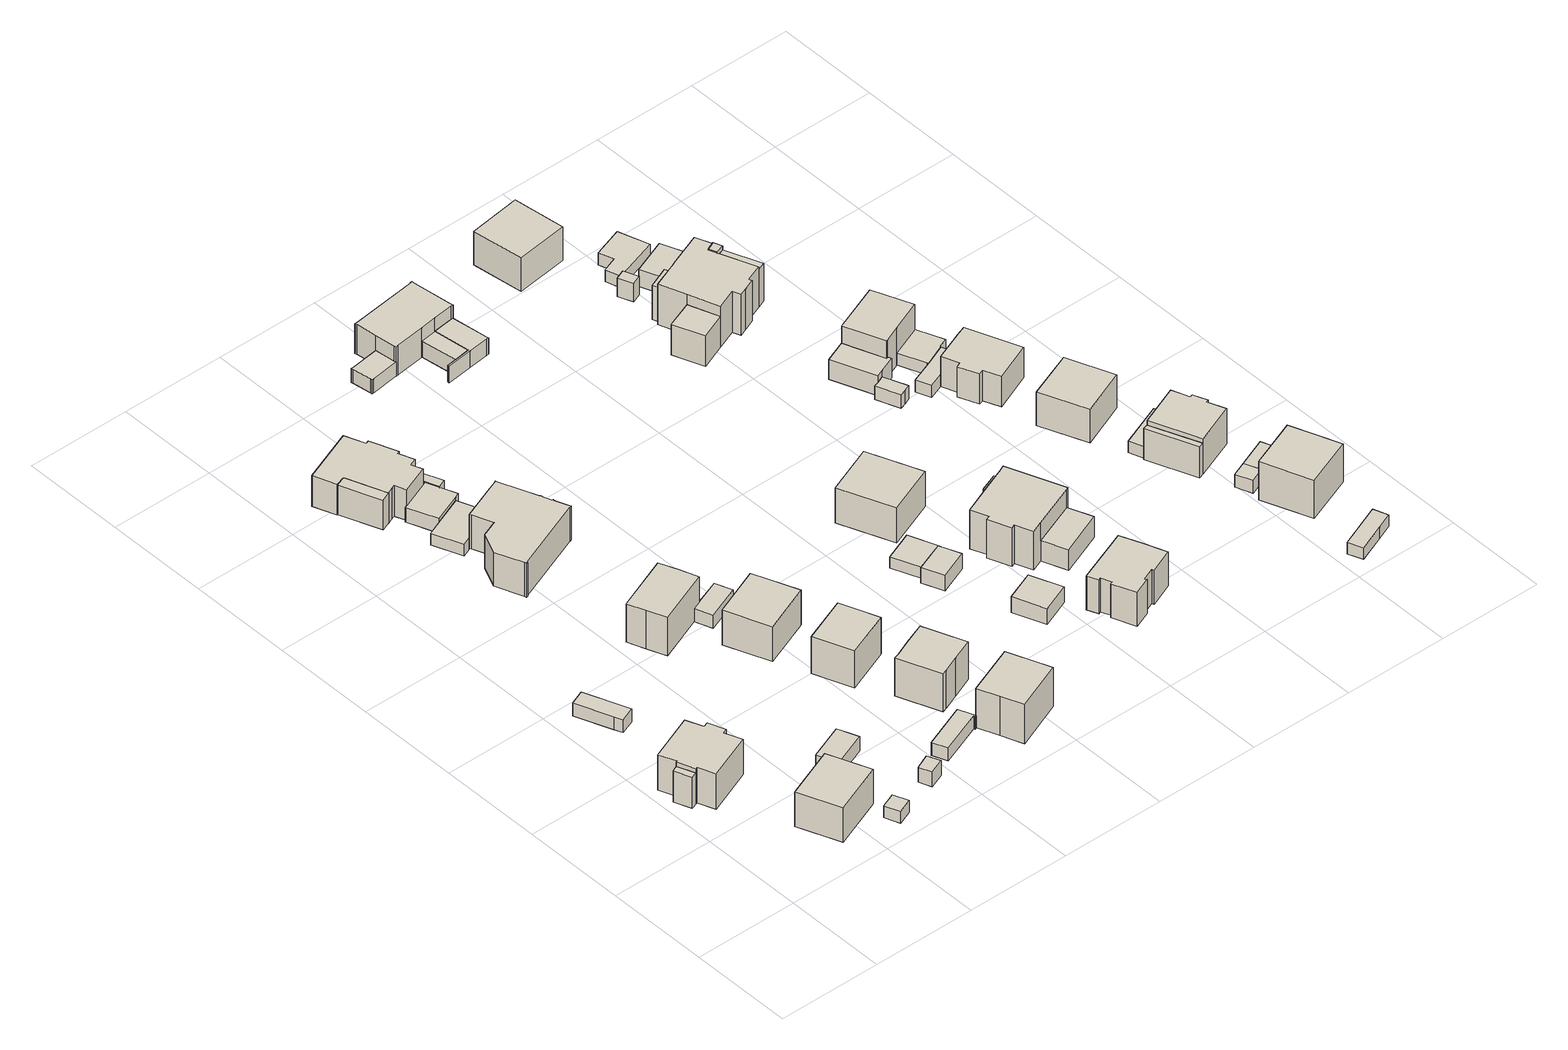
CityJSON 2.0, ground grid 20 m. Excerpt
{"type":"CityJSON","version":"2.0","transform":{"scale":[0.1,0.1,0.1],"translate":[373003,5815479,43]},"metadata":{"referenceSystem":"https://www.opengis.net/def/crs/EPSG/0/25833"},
"CityObjects":{
"building1":{"type":"Building","attributes":{"Gemeindeschluessel":"11000005","BezugspunktDach":"2200","function":"51009_1610","measuredHeight":6.49,"storeysAboveGround":0},"address":[{"country":"Germany","locality":"Berlin"}],"geometry":[{"type":"Solid","lod":"1","boundaries":[[[[0,1,2,3]],[[4,5,6,7]],[[4,7,3,2]],[[5,4,2,1]],[[6,5,1,0]],[[7,6,0,3]]]]}]},
"building2":{"type":"Building","attributes":{"Gemeindeschluessel":"11000005","BezugspunktDach":"2200","function":"31001_1010","measuredHeight":8.47,"storeysAboveGround":2},"address":[{"country":"Germany","locality":"Berlin","thoroughfareNumber":"20","thoroughfareName":"Richard-Byrd-Straße"}],"geometry":[{"type":"Solid","lod":"1","boundaries":[[[[8,9,10,11,12,13,14,15,16,17,18,19]],[[20,21,22,23,24,25,26,27,5,4,28,29]],[[20,29,19,18]],[[21,20,18,17]],[[22,21,17,16]],[[23,22,16,15]],[[24,23,15,14]],[[25,24,14,13]],[[26,25,13,12]],[[27,26,12,11]],[[5,27,11,10]],[[4,5,10,9]],[[28,4,9,8]],[[29,28,8,19]]]]}]},
"building3":{"type":"Building","attributes":{"Gemeindeschluessel":"11000005","BezugspunktDach":"2200","function":"31001_1010","measuredHeight":9.15,"storeysAboveGround":1},"address":[{"country":"Germany","locality":"Berlin","thoroughfareNumber":"18","thoroughfareName":"Richard-Byrd-Straße"}],"geometry":[{"type":"Solid","lod":"1","boundaries":[[[[30,31,32,33]],[[34,35,36,37]],[[34,37,33,32]],[[35,34,32,31]],[[36,35,31,30]],[[37,36,30,33]]]]}]},
"building4":{"type":"Building","attributes":{"Gemeindeschluessel":"11000005","BezugspunktDach":"2200","function":"31001_2463","measuredHeight":3.31,"storeysAboveGround":1},"address":[{"country":"Germany","locality":"Berlin","thoroughfareNumber":"100 (1)","thoroughfareName":"Rex-Waite-Straße"}],"geometry":[{"type":"Solid","lod":"1","boundaries":[[[[38,39,40,41,42]],[[43,44,45,46,47]],[[43,47,42,41]],[[44,43,41,40]],[[45,44,40,39]],[[46,45,39,38]],[[47,46,38,42]]]]}]},
"building5":{"type":"Building","attributes":{"Gemeindeschluessel":"11000005","BezugspunktDach":"2200","function":"31001_2143","measuredHeight":2.5,"storeysAboveGround":1},"address":[{"country":"Germany","locality":"Berlin","thoroughfareNumber":"16 (2)","thoroughfareName":"Richard-Byrd-Straße"}],"geometry":[{"type":"Solid","lod":"1","boundaries":[[[[48,49,50,51]],[[52,53,54,55]],[[52,55,51,50]],[[53,52,50,49]],[[54,53,49,48]],[[55,54,48,51]]]]}]},
"building6":{"type":"Building","attributes":{"Gemeindeschluessel":"11000005","BezugspunktDach":"2200","function":"31001_2463","measuredHeight":3.22,"storeysAboveGround":1},"address":[{"country":"Germany","locality":"Berlin","thoroughfareNumber":"18 (1)","thoroughfareName":"Richard-Byrd-Straße"}],"geometry":[{"type":"Solid","lod":"1","boundaries":[[[[56,57,58,59,60]],[[61,62,63,64,65]],[[61,65,60,59]],[[62,61,59,58]],[[63,62,58,57]],[[64,63,57,56]],[[65,64,56,60]]]]}]},
"building7":{"type":"Building","attributes":{"Gemeindeschluessel":"11000005","BezugspunktDach":"2200","function":"31001_1313","measuredHeight":3.14,"storeysAboveGround":1},"address":[{"country":"Germany","locality":"Berlin","thoroughfareNumber":"17 (2)","thoroughfareName":"Albrecht-Berblinger-Straße"}],"geometry":[{"type":"Solid","lod":"1","boundaries":[[[[66,67,68,69]],[[70,71,72,73]],[[70,73,69,68]],[[71,70,68,67]],[[72,71,67,66]],[[73,72,66,69]]]]}]},
"building8":{"type":"Building","attributes":{"Gemeindeschluessel":"11000005","BezugspunktDach":"2200","function":"51009_1610","measuredHeight":6.24,"storeysAboveGround":0},"address":[{"country":"Germany","locality":"Berlin"}],"geometry":[{"type":"Solid","lod":"1","boundaries":[[[[74,75,76,77]],[[78,79,80,81]],[[78,81,77,76]],[[79,78,76,75]],[[80,79,75,74]],[[81,80,74,77]]]]}]},
"building9":{"type":"Building","attributes":{"Gemeindeschluessel":"11000005","BezugspunktDach":"2200","function":"31001_1010","measuredHeight":8.84,"storeysAboveGround":2},"address":[{"country":"Germany","locality":"Berlin","thoroughfareNumber":"25","thoroughfareName":"Albrecht-Berblinger-Straße"}],"geometry":[{"type":"Solid","lod":"1","boundaries":[[[[82,83,84,85,86,87]],[[88,89,90,91,92,93]],[[88,93,87,86]],[[89,88,86,85]],[[90,89,85,84]],[[91,90,84,83]],[[92,91,83,82]],[[93,92,82,87]]]]}]},
"building10":{"type":"Building","attributes":{"Gemeindeschluessel":"11000005","BezugspunktDach":"2200","function":"31001_2463","measuredHeight":2.72,"storeysAboveGround":1},"address":[{"country":"Germany","locality":"Berlin","thoroughfareNumber":"17 (1)","thoroughfareName":"Albrecht-Berblinger-Straße"}],"geometry":[{"type":"Solid","lod":"1","boundaries":[[[[94,95,96,97,98,99,100]],[[101,102,103,104,105,106,107]],[[101,107,100,99]],[[102,101,99,98]],[[103,102,98,97]],[[104,103,97,96]],[[105,104,96,95]],[[106,105,95,94]],[[107,106,94,100]]]]}]},
"building11":{"type":"Building","attributes":{"Gemeindeschluessel":"11000005","BezugspunktDach":"2200","function":"31001_1010","measuredHeight":6.39,"storeysAboveGround":2},"address":[{"country":"Germany","locality":"Berlin","thoroughfareNumber":"29","thoroughfareName":"Albrecht-Berblinger-Straße"}],"geometry":[{"type":"Solid","lod":"1","boundaries":[[[[108,109,110,111,112,113,114,115,116,117,118,119,120,121,122]],[[123,124,125,126,127,128,129,130,131,132,133,134,135,136,137]],[[123,137,122,121]],[[124,123,121,120]],[[125,124,120,119]],[[126,125,119,118]],[[127,126,118,117]],[[128,127,117,116]],[[129,128,116,115]],[[130,129,115,114]],[[131,130,114,113]],[[132,131,113,112]],[[133,132,112,111]],[[134,133,111,110]],[[135,134,110,109]],[[136,135,109,108]],[[137,136,108,122]]]]}]},
"building12":{"type":"Building","attributes":{"Gemeindeschluessel":"11000005","BezugspunktDach":"2200","function":"31001_2463","measuredHeight":2.42,"storeysAboveGround":1},"address":[{"country":"Germany","locality":"Berlin","thoroughfareNumber":"27 (1)","thoroughfareName":"Albrecht-Berblinger-Straße"}],"geometry":[{"type":"Solid","lod":"1","boundaries":[[[[138,139,140,141,142]],[[143,144,145,146,147]],[[143,147,142,141]],[[144,143,141,140]],[[145,144,140,139]],[[146,145,139,138]],[[147,146,138,142]]]]}]},
"building13":{"type":"Building","attributes":{"Gemeindeschluessel":"11000005","BezugspunktDach":"2200","function":"31001_1010","measuredHeight":7.07,"storeysAboveGround":1},"address":[{"country":"Germany","locality":"Berlin","thoroughfareNumber":"27","thoroughfareName":"Albrecht-Berblinger-Straße"}],"geometry":[{"type":"Solid","lod":"1","boundaries":[[[[148,149,150,151,152,153,154,155,156,157,158,159,160,161,162,163,164,165,166,167,168,169,170,171,172]],[[173,174,175,176,177,178,179,180,181,182,183,184,185,186,187,188,189,190,191,192,193,194,195,196,197]],[[173,197,172,171]],[[174,173,171,170]],[[175,174,170,169]],[[176,175,169,168]],[[177,176,168,167]],[[178,177,167,166]],[[179,178,166,165]],[[180,179,165,164]],[[181,180,164,163]],[[182,181,163,162]],[[183,182,162,161]],[[184,183,161,160]],[[185,184,160,159]],[[186,185,159,158]],[[187,186,158,157]],[[188,187,157,156]],[[189,188,156,155]],[[190,189,155,154]],[[191,190,154,153]],[[192,191,153,152]],[[193,192,152,151]],[[194,193,151,150]],[[195,194,150,149]],[[196,195,149,148]],[[197,196,148,172]]]]}]},
"building14":{"type":"Building","attributes":{"Gemeindeschluessel":"11000005","BezugspunktDach":"2200","function":"31001_2463","measuredHeight":3.13,"storeysAboveGround":1},"address":[{"country":"Germany","locality":"Berlin","thoroughfareNumber":"29 (1)","thoroughfareName":"Albrecht-Berblinger-Straße"}],"geometry":[{"type":"Solid","lod":"1","boundaries":[[[[198,199,200,201,202,203,204,205]],[[206,207,208,209,210,143,211,212]],[[206,212,205,204]],[[207,206,204,203]],[[208,207,203,202]],[[209,208,202,201]],[[210,209,201,200]],[[143,210,200,199]],[[211,143,199,198]],[[212,211,198,205]]]]}]},
"building15":{"type":"Building","attributes":{"Gemeindeschluessel":"11000005","BezugspunktDach":"2200","function":"31001_1010","measuredHeight":8.08,"storeysAboveGround":2},"address":[{"country":"Germany","locality":"Berlin","thoroughfareNumber":"23","thoroughfareName":"Albrecht-Berblinger-Straße"}],"geometry":[{"type":"Solid","lod":"1","boundaries":[[[[213,214,215,216]],[[217,218,219,220]],[[217,220,216,215]],[[218,217,215,214]],[[219,218,214,213]],[[220,219,213,216]]]]}]},
"building16":{"type":"Building","attributes":{"Gemeindeschluessel":"11000005","BezugspunktDach":"2200","function":"31001_2463","measuredHeight":2.7,"storeysAboveGround":1},"address":[{"country":"Germany","locality":"Berlin","thoroughfareNumber":"25 (1)","thoroughfareName":"Albrecht-Berblinger-Straße"}],"geometry":[{"type":"Solid","lod":"1","boundaries":[[[[221,222,223,224,225]],[[226,227,228,229,230]],[[226,230,225,224]],[[227,226,224,223]],[[228,227,223,222]],[[229,228,222,221]],[[230,229,221,225]]]]}]},
"building17":{"type":"Building","attributes":{"Gemeindeschluessel":"11000005","BezugspunktDach":"2200","function":"51009_1610","measuredHeight":3.25,"storeysAboveGround":0},"address":[{"country":"Germany","locality":"Berlin"}],"geometry":[{"type":"Solid","lod":"1","boundaries":[[[[231,232,233,234,235,236,237]],[[238,239,240,241,242,243,244]],[[238,244,237,236]],[[239,238,236,235]],[[240,239,235,234]],[[241,240,234,233]],[[242,241,233,232]],[[243,242,232,231]],[[244,243,231,237]]]]}]},
"building18":{"type":"Building","attributes":{"Gemeindeschluessel":"11000005","BezugspunktDach":"2200","function":"31001_1010","measuredHeight":8.23,"storeysAboveGround":2},"address":[{"country":"Germany","locality":"Berlin","thoroughfareNumber":"21","thoroughfareName":"Albrecht-Berblinger-Straße"}],"geometry":[{"type":"Solid","lod":"1","boundaries":[[[[245,246,247,248]],[[249,250,251,252]],[[249,252,248,247]],[[250,249,247,246]],[[251,250,246,245]],[[252,251,245,248]]]]}]},
"building19":{"type":"Building","attributes":{"Gemeindeschluessel":"11000005","BezugspunktDach":"2200","function":"31001_1010","measuredHeight":8.57,"storeysAboveGround":1},"address":[{"country":"Germany","locality":"Berlin","thoroughfareNumber":"19","thoroughfareName":"Albrecht-Berblinger-Straße"}],"geometry":[{"type":"Solid","lod":"1","boundaries":[[[[253,254,255,256,257,258,259,260]],[[261,262,263,264,265,266,267,268]],[[261,268,260,259]],[[262,261,259,258]],[[263,262,258,257]],[[264,263,257,256]],[[265,264,256,255]],[[266,265,255,254]],[[267,266,254,253]],[[268,267,253,260]]]]}]},
"building20":{"type":"Building","attributes":{"Gemeindeschluessel":"11000005","BezugspunktDach":"2200","function":"31001_1010","measuredHeight":9.94,"storeysAboveGround":2},"address":[{"country":"Germany","locality":"Berlin","thoroughfareNumber":"17","thoroughfareName":"Albrecht-Berblinger-Straße"}],"geometry":[{"type":"Solid","lod":"1","boundaries":[[[[269,270,271,272,273,274]],[[275,276,277,278,279,280]],[[275,280,274,273]],[[276,275,273,272]],[[277,276,272,271]],[[278,277,271,270]],[[279,278,270,269]],[[280,279,269,274]]]]}]},
"building21":{"type":"Building","attributes":{"Gemeindeschluessel":"11000005","BezugspunktDach":"2200","function":"31001_2463","measuredHeight":2.94,"storeysAboveGround":1},"address":[{"country":"Germany","locality":"Berlin","thoroughfareNumber":"30 (1)","thoroughfareName":"Albrecht-Berblinger-Straße"}],"geometry":[{"type":"Solid","lod":"1","boundaries":[[[[281,282,283,284,285,286,287,288,289]],[[290,291,292,293,294,295,296,297,298]],[[290,298,289,288]],[[291,290,288,287]],[[292,291,287,286]],[[293,292,286,285]],[[294,293,285,284]],[[295,294,284,283]],[[296,295,283,282]],[[297,296,282,281]],[[298,297,281,289]]]]}]},
"building22":{"type":"Building","attributes":{"Gemeindeschluessel":"11000005","BezugspunktDach":"2200","function":"31001_2463","measuredHeight":3.78,"storeysAboveGround":1},"address":[{"country":"Germany","locality":"Berlin","thoroughfareNumber":"18 (1)","thoroughfareName":"Albrecht-Berblinger-Straße"}],"geometry":[{"type":"Solid","lod":"1","boundaries":[[[[299,300,301,302,303,304]],[[305,306,307,308,309,310]],[[305,310,304,303]],[[306,305,303,302]],[[307,306,302,301]],[[308,307,301,300]],[[309,308,300,299]],[[310,309,299,304]]]]}]},
"building23":{"type":"Building","attributes":{"Gemeindeschluessel":"11000005","BezugspunktDach":"2200","function":"31001_2463","measuredHeight":2.35,"storeysAboveGround":1},"address":[{"country":"Germany","locality":"Berlin","thoroughfareNumber":"20 (1)","thoroughfareName":"Albrecht-Berblinger-Straße"}],"geometry":[{"type":"Solid","lod":"1","boundaries":[[[[311,312,313,314]],[[315,316,305,317]],[[315,317,314,313]],[[316,315,313,312]],[[305,316,312,311]],[[317,305,311,314]]]]}]},
"building24":{"type":"Building","attributes":{"Gemeindeschluessel":"11000005","BezugspunktDach":"2200","function":"31001_2463","measuredHeight":3.92,"storeysAboveGround":1},"address":[{"country":"Germany","locality":"Berlin","thoroughfareNumber":"18 (2)","thoroughfareName":"Albrecht-Berblinger-Straße"}],"geometry":[{"type":"Solid","lod":"1","boundaries":[[[[318,319,320,321]],[[322,323,324,325]],[[322,325,321,320]],[[323,322,320,319]],[[324,323,319,318]],[[325,324,318,321]]]]}]},
"building25":{"type":"Building","attributes":{"Gemeindeschluessel":"11000005","function":"31001_1010"},"address":[{"country":"Germany","locality":"Berlin","thoroughfareNumber":"30","thoroughfareName":"Albrecht-Berblinger-Straße"}],"children":["building25-1","building25-2"]},
"building25-1":{"type":"BuildingPart","attributes":{"BezugspunktDach":"2200","measuredHeight":6.18,"storeysAboveGround":2},"parents":["building25"],"geometry":[{"type":"MultiSurface","lod":"1","boundaries":[[[326,327,328,329,330,331,332,333,334,335,336,337,338,339,340,341,342,343,344]],[[345,346,347,348,349,350,351,352,353,354,355,356,357,358,359,360,361,362,363]],[[345,363,344,343]],[[346,345,343,342]],[[347,346,342,341]],[[348,347,341,340]],[[349,348,340,339]],[[350,349,339,338]],[[351,350,338,337]],[[352,351,337,336]],[[353,352,336,335]],[[364,365,335,334]],[[354,353,366,367]],[[368,369,364,367,370,355,354,334,333]],[[356,355,333,332]],[[357,356,332,331]],[[358,357,331,330]],[[359,358,330,329]],[[360,359,329,328]],[[361,360,328,327]],[[362,361,327,326]],[[363,362,326,344]],[[367,366,365,364]],[[370,367,364,369,368]]]}]},
"building25-2":{"type":"BuildingPart","attributes":{"BezugspunktDach":"2200","measuredHeight":3.38,"storeysAboveGround":2},"parents":["building25"],"geometry":[{"type":"MultiSurface","lod":"1","boundaries":[[[371,372,373,374,375,376,365,364,369,377,378,379]],[[380,381,370,367,366,382,383,384,385,386,387,388]],[[380,388,379,378]],[[381,380,378,377]],[[370,381,377,369]],[[382,366,365,376]],[[383,382,376,375]],[[384,383,375,374]],[[385,384,374,373]],[[386,385,373,372]],[[387,386,372,371]],[[388,387,371,379]],[[367,370,369,364]],[[366,367,389,364,365]]]}]},
"building26":{"type":"Building","attributes":{"Gemeindeschluessel":"11000005","BezugspunktDach":"2200","function":"51009_1610","measuredHeight":3.38,"storeysAboveGround":0},"address":[{"country":"Germany","locality":"Berlin"}],"geometry":[{"type":"Solid","lod":"1","boundaries":[[[[378,377,369,390]],[[370,381,380,391]],[[370,391,390,369]],[[381,370,369,377]],[[380,381,377,378]],[[391,380,378,390]]]]}]},
"building27":{"type":"Building","attributes":{"Gemeindeschluessel":"11000005","BezugspunktDach":"2200","function":"31001_1010","measuredHeight":8.38,"storeysAboveGround":2},"address":[{"country":"Germany","locality":"Berlin","thoroughfareNumber":"20","thoroughfareName":"Albrecht-Berblinger-Straße"}],"geometry":[{"type":"Solid","lod":"1","boundaries":[[[[392,393,394,395]],[[396,397,398,399]],[[396,399,395,394]],[[397,396,394,393]],[[398,397,393,392]],[[399,398,392,395]]]]}]},
"building28":{"type":"Building","attributes":{"Gemeindeschluessel":"11000005","BezugspunktDach":"2200","function":"31001_1010","measuredHeight":8.66,"storeysAboveGround":2},"address":[{"country":"Germany","locality":"Berlin","thoroughfareNumber":"16","thoroughfareName":"Albrecht-Berblinger-Straße"}],"geometry":[{"type":"Solid","lod":"1","boundaries":[[[[400,401,402,403,404,405,406,407,408,409,410,411,412]],[[413,414,415,416,417,418,419,420,421,422,423,424,425]],[[413,425,412,411]],[[414,413,411,410]],[[415,414,410,409]],[[416,415,409,408]],[[417,416,408,407]],[[418,417,407,406]],[[419,418,406,405]],[[420,419,405,404]],[[421,420,404,403]],[[422,421,403,402]],[[423,422,402,401]],[[424,423,401,400]],[[425,424,400,412]]]]}]},
"building29":{"type":"Building","attributes":{"Gemeindeschluessel":"11000005","function":"31001_1010"},"address":[{"country":"Germany","locality":"Berlin","thoroughfareNumber":"18","thoroughfareName":"Albrecht-Berblinger-Straße"}],"children":["building29-1","building29-2"]},
"building29-1":{"type":"BuildingPart","attributes":{"BezugspunktDach":"2200","measuredHeight":9.75,"storeysAboveGround":2},"parents":["building29"],"geometry":[{"type":"MultiSurface","lod":"1","boundaries":[[[426,427,428,429,430,431,432,433,434,435,436,437]],[[438,439,440,441,442,443,444,445,446,447,448,449]],[[438,449,437,436]],[[439,438,436,435]],[[440,439,435,434]],[[441,440,434,433]],[[442,441,433,432]],[[450,451,432,431]],[[444,443,431,430]],[[445,444,430,429]],[[446,445,429,428]],[[447,446,428,427]],[[448,447,427,426]],[[449,448,426,437]],[[443,442,451,450]]]}]},
"building29-2":{"type":"BuildingPart","attributes":{"BezugspunktDach":"2200","measuredHeight":4.35,"storeysAboveGround":2},"parents":["building29"],"geometry":[{"type":"MultiSurface","lod":"1","boundaries":[[[452,453,451,450]],[[442,454,455,443]],[[443,456,443,442]],[[454,442,451,453]],[[455,454,453,452]],[[443,455,452,450]],[[442,443,456,450,451]]]}]},
"building30":{"type":"Building","attributes":{"Gemeindeschluessel":"11000005","BezugspunktDach":"2200","function":"51009_1610","measuredHeight":6.33,"storeysAboveGround":0},"address":[{"country":"Germany","locality":"Berlin"}],"geometry":[{"type":"Solid","lod":"1","boundaries":[[[[457,458,459,460]],[[461,462,463,464]],[[461,464,460,459]],[[462,461,459,458]],[[463,462,458,457]],[[464,463,457,460]]]]}]},
"building31":{"type":"Building","attributes":{"Gemeindeschluessel":"11000005","BezugspunktDach":"2200","function":"31001_1010","measuredHeight":7.92,"storeysAboveGround":2},"address":[{"country":"Germany","locality":"Berlin","thoroughfareNumber":"100","thoroughfareName":"An der Gatower Heide"}],"geometry":[{"type":"Solid","lod":"1","boundaries":[[[[465,466,467,468]],[[469,470,471,472]],[[469,472,468,467]],[[470,469,467,466]],[[471,470,466,465]],[[472,471,465,468]]]]}]},
"building32":{"type":"Building","attributes":{"Gemeindeschluessel":"11000005","BezugspunktDach":"2200","function":"31001_1000","measuredHeight":3,"storeysAboveGround":1},"address":[{"country":"Germany","locality":"Berlin","thoroughfareNumber":"121 (2)","thoroughfareName":"Johann-Landefeldt-Straße"}],"geometry":[{"type":"Solid","lod":"1","boundaries":[[[[473,474,475,476,477,478,479]],[[480,481,482,483,484,485,486]],[[480,486,479,478]],[[481,480,478,477]],[[482,481,477,476]],[[483,482,476,475]],[[484,483,475,474]],[[485,484,474,473]],[[486,485,473,479]]]]}]},
"building33":{"type":"Building","attributes":{"Gemeindeschluessel":"11000005","BezugspunktDach":"2200","function":"51009_1610","measuredHeight":7.24,"storeysAboveGround":0},"address":[{"country":"Germany","locality":"Berlin"}],"geometry":[{"type":"Solid","lod":"1","boundaries":[[[[487,488,489,490]],[[491,492,493,494]],[[491,494,490,489]],[[492,491,489,488]],[[493,492,488,487]],[[494,493,487,490]]]]}]},
"building34":{"type":"Building","attributes":{"Gemeindeschluessel":"11000005","BezugspunktDach":"2200","function":"31001_1000","measuredHeight":3.91,"storeysAboveGround":1},"address":[{"country":"Germany","locality":"Berlin","thoroughfareNumber":"125 (2)","thoroughfareName":"Johann-Landefeldt-Straße"}],"geometry":[{"type":"Solid","lod":"1","boundaries":[[[[495,496,497,498]],[[499,500,501,502]],[[499,502,498,497]],[[500,499,497,496]],[[501,500,496,495]],[[502,501,495,498]]]]}]},
"building35":{"type":"Building","attributes":{"Gemeindeschluessel":"11000005","function":"31001_1010"},"address":[{"country":"Germany","locality":"Berlin","thoroughfareNumber":"125","thoroughfareName":"Johann-Landefeldt-Straße"}],"children":["building35-1","building35-2","building35-3","building35-4"]},
"building35-1":{"type":"BuildingPart","attributes":{"BezugspunktDach":"2200","measuredHeight":9.54,"storeysAboveGround":2},"parents":["building35"],"geometry":[{"type":"MultiSurface","lod":"1","boundaries":[[[503,504,505,506,507,508,509,510,511,512,513,514,515,516,517,518]],[[519,520,521,522,523,524,525,526,527,528,529,530,531,532,533,534]],[[519,534,518,517]],[[520,519,517,516]],[[521,520,516,515]],[[522,521,515,514]],[[523,522,514,513]],[[524,523,535,536,512]],[[525,524,536,537,511]],[[538,539,540,511,510]],[[527,526,510,509]],[[528,527,509,508]],[[529,528,508,507]],[[530,529,507,506]],[[531,530,506,505]],[[532,531,505,504]],[[541,542,532,504,503]],[[534,533,503,518]],[[512,536,535,513]],[[512,511,537,536]],[[526,525,540,539,538]],[[533,532,542,541]]]}]},
"building35-2":{"type":"BuildingPart","attributes":{"BezugspunktDach":"2200","measuredHeight":6.58,"storeysAboveGround":2},"parents":["building35"],"geometry":[{"type":"MultiSurface","lod":"1","boundaries":[[[543,544,545,546]],[[535,547,537,536]],[[535,513,512,546,545]],[[547,535,545,544]],[[537,540,548,544,543]],[[512,511,543,546]],[[536,512,513,535]],[[547,548,540,537]],[[536,537,549,511,512]]]}]},
"building35-3":{"type":"BuildingPart","attributes":{"BezugspunktDach":"2200","measuredHeight":7.29,"storeysAboveGround":2},"parents":["building35"],"geometry":[{"type":"Solid","lod":"1","boundaries":[[[[550,542,541,551]],[[533,532,552,553]],[[533,553,551,541]],[[552,532,542,550]],[[553,552,550,551]],[[542,532,533,541]]]]}]},
"building35-4":{"type":"BuildingPart","attributes":{"BezugspunktDach":"2200","measuredHeight":7.95,"storeysAboveGround":2},"parents":["building35"],"geometry":[{"type":"MultiSurface","lod":"1","boundaries":[[[539,554,548,540]],[[555,556,526,525]],[[555,525,537,547]],[[556,555,548,554]],[[526,556,554,539]],[[547,537,540,548]],[[525,526,539,540]]]}]},
"building36":{"type":"Building","attributes":{"Gemeindeschluessel":"11000005","BezugspunktDach":"2200","function":"31001_2463","measuredHeight":2.51,"storeysAboveGround":1},"address":[{"country":"Germany","locality":"Berlin","thoroughfareNumber":"100 (1)","thoroughfareName":"An der Gatower Heide"}],"geometry":[{"type":"Solid","lod":"1","boundaries":[[[[557,558,559,560,561,562,563]],[[564,565,566,567,568,569,570]],[[564,570,563,562]],[[565,564,562,561]],[[566,565,561,560]],[[567,566,560,559]],[[568,567,559,558]],[[569,568,558,557]],[[570,569,557,563]]]]}]},
"building37":{"type":"Building","attributes":{"Gemeindeschluessel":"11000005","function":"31001_1010"},"address":[{"country":"Germany","locality":"Berlin","thoroughfareNumber":"121","thoroughfareName":"Johann-Landefeldt-Straße"}],"children":["building37-1","building37-2"]},
"building37-1":{"type":"BuildingPart","attributes":{"BezugspunktDach":"2200","measuredHeight":8.7,"storeysAboveGround":2},"parents":["building37"],"geometry":[{"type":"MultiSurface","lod":"1","boundaries":[[[571,572,573,574,575,576]],[[577,578,579,580,581,582]],[[577,582,576,575]],[[578,577,575,574]],[[579,578,574,573]],[[580,579,573,572]],[[583,584,572,571]],[[581,580,585,586]],[[587,583,571,576]],[[582,581,586,588]],[[586,585,584,583]],[[588,586,583,587]]]}]},
"building37-2":{"type":"BuildingPart","attributes":{"BezugspunktDach":"2200","measuredHeight":4.12,"storeysAboveGround":2},"parents":["building37"],"geometry":[{"type":"Solid","lod":"1","boundaries":[[[[589,590,591,584,583,587,592]],[[588,586,585,593,482,480,594]],[[588,594,592,587]],[[593,585,584,591]],[[482,593,591,590]],[[480,482,590,589]],[[594,480,589,592]],[[588,587,583,586]],[[586,583,584,585]]]]}]},
"building38":{"type":"Building","attributes":{"Gemeindeschluessel":"11000005","BezugspunktDach":"2200","function":"31001_2463","measuredHeight":3.5,"storeysAboveGround":1},"address":[{"country":"Germany","locality":"Berlin","thoroughfareNumber":"125 (1)","thoroughfareName":"Johann-Landefeldt-Straße"}],"geometry":[{"type":"Solid","lod":"1","boundaries":[[[[595,596,597,598]],[[599,600,601,602]],[[599,602,598,597]],[[600,599,597,596]],[[601,600,596,595]],[[602,601,595,598]]]]}]},
"building39":{"type":"Building","attributes":{"Gemeindeschluessel":"11000005","BezugspunktDach":"2200","function":"31001_2463","measuredHeight":2.49,"storeysAboveGround":1},"address":[{"country":"Germany","locality":"Berlin","thoroughfareNumber":"119 (1)","thoroughfareName":"Johann-Landefeldt-Straße"}],"geometry":[{"type":"Solid","lod":"1","boundaries":[[[[603,604,605,606,607,608]],[[609,610,611,612,613,614]],[[609,614,608,607]],[[610,609,607,606]],[[611,610,606,605]],[[612,611,605,604]],[[613,612,604,603]],[[614,613,603,608]]]]}]},
"building40":{"type":"Building","attributes":{"Gemeindeschluessel":"11000005","BezugspunktDach":"2200","function":"31001_2463","measuredHeight":2.43,"storeysAboveGround":1},"address":[{"country":"Germany","locality":"Berlin","thoroughfareNumber":"111 (1)","thoroughfareName":"Johann-Landefeldt-Straße"}],"geometry":[{"type":"Solid","lod":"1","boundaries":[[[[615,616,617,618,619]],[[620,621,622,623,624]],[[620,624,619,618]],[[621,620,618,617]],[[622,621,617,616]],[[623,622,616,615]],[[624,623,615,619]]]]}]},
"building41":{"type":"Building","attributes":{"Gemeindeschluessel":"11000005","BezugspunktDach":"2200","function":"31001_2463","measuredHeight":2.46,"storeysAboveGround":1},"address":[{"country":"Germany","locality":"Berlin","thoroughfareNumber":"121 (1)","thoroughfareName":"Johann-Landefeldt-Straße"}],"geometry":[{"type":"Solid","lod":"1","boundaries":[[[[625,607,606,626,627,628,629]],[[630,631,632,610,609,633,634]],[[630,634,629,628]],[[631,630,628,627]],[[632,631,627,626]],[[610,632,626,606]],[[609,610,606,607]],[[633,609,607,625]],[[634,633,625,629]]]]}]},
"building42":{"type":"Building","attributes":{"Gemeindeschluessel":"11000005","BezugspunktDach":"2200","function":"31001_1010","measuredHeight":6.99,"storeysAboveGround":1},"address":[{"country":"Germany","locality":"Berlin","thoroughfareNumber":"119","thoroughfareName":"Johann-Landefeldt-Straße"}],"geometry":[{"type":"Solid","lod":"1","boundaries":[[[[635,636,637,638,639,640,641,642,643]],[[611,644,645,646,647,648,649,650,612]],[[611,612,643,642]],[[644,611,642,641]],[[645,644,641,640]],[[646,645,640,639]],[[647,646,639,638]],[[648,647,638,637]],[[649,648,637,636]],[[650,649,636,635]],[[612,650,635,643]]]]}]},
"building43":{"type":"Building","attributes":{"Gemeindeschluessel":"11000005","BezugspunktDach":"2200","function":"31001_1010","measuredHeight":7.98,"storeysAboveGround":1},"address":[{"country":"Germany","locality":"Berlin","thoroughfareNumber":"117","thoroughfareName":"Johann-Landefeldt-Straße"}],"geometry":[{"type":"Solid","lod":"1","boundaries":[[[[651,652,653,654]],[[655,656,657,658]],[[655,658,654,653]],[[656,655,653,652]],[[657,656,652,651]],[[658,657,651,654]]]]}]},
"building44":{"type":"Building","attributes":{"Gemeindeschluessel":"11000005","BezugspunktDach":"2200","function":"31001_1000","measuredHeight":2.7,"storeysAboveGround":1},"address":[{"country":"Germany","locality":"Berlin","thoroughfareNumber":"113 (2)","thoroughfareName":"Johann-Landefeldt-Straße"}],"geometry":[{"type":"Solid","lod":"1","boundaries":[[[[659,660,661,662]],[[663,664,665,666]],[[663,666,662,661]],[[664,663,661,660]],[[665,664,660,659]],[[666,665,659,662]]]]}]},
"building45":{"type":"Building","attributes":{"Gemeindeschluessel":"11000005","BezugspunktDach":"2200","function":"31001_2463","measuredHeight":2.41,"storeysAboveGround":1},"address":[{"country":"Germany","locality":"Berlin","thoroughfareNumber":"115 (1)","thoroughfareName":"Johann-Landefeldt-Straße"}],"geometry":[{"type":"Solid","lod":"1","boundaries":[[[[667,668,669,670,671]],[[672,673,674,675,676]],[[672,676,671,670]],[[673,672,670,669]],[[674,673,669,668]],[[675,674,668,667]],[[676,675,667,671]]]]}]},
"building46":{"type":"Building","attributes":{"Gemeindeschluessel":"11000005","function":"31001_1010"},"address":[{"country":"Germany","locality":"Berlin","thoroughfareNumber":"115","thoroughfareName":"Johann-Landefeldt-Straße"}],"children":["building46-1","building46-2"]},
"building46-1":{"type":"BuildingPart","attributes":{"BezugspunktDach":"2200","measuredHeight":8.51,"storeysAboveGround":2},"parents":["building46"],"geometry":[{"type":"Solid","lod":"1","boundaries":[[[[677,678,679,680,681,682,683,684]],[[673,685,686,687,688,689,690,674]],[[673,674,684,683]],[[685,673,683,682]],[[686,685,682,681]],[[687,686,681,680]],[[688,687,680,679]],[[689,688,679,678]],[[690,689,678,677]],[[674,691,692,690,677,684]],[[690,692,691,674]]]]}]},
"building46-2":{"type":"BuildingPart","attributes":{"BezugspunktDach":"2200","measuredHeight":6.47,"storeysAboveGround":2},"parents":["building46"],"geometry":[{"type":"MultiSurface","lod":"1","boundaries":[[[693,692,691,694,695]],[[675,674,690,696,697]],[[675,697,695,694]],[[674,675,694,691]],[[690,674,691,674,690,692]],[[696,690,692,693]],[[697,696,693,695]]]}]},
"building47":{"type":"Building","attributes":{"Gemeindeschluessel":"11000005","BezugspunktDach":"2200","function":"31001_1010","measuredHeight":9.26,"storeysAboveGround":2},"address":[{"country":"Germany","locality":"Berlin","thoroughfareNumber":"113","thoroughfareName":"Johann-Landefeldt-Straße"}],"geometry":[{"type":"Solid","lod":"1","boundaries":[[[[698,699,700,701]],[[702,703,704,705]],[[702,705,701,700]],[[703,702,700,699]],[[704,703,699,698]],[[705,704,698,701]]]]}]},
"building48":{"type":"Building","attributes":{"Gemeindeschluessel":"11000005","BezugspunktDach":"2200","function":"31001_2463","measuredHeight":2.7,"storeysAboveGround":1},"address":[{"country":"Germany","locality":"Berlin","thoroughfareNumber":"113 (1)","thoroughfareName":"Johann-Landefeldt-Straße"}],"geometry":[{"type":"Solid","lod":"1","boundaries":[[[[660,706,707,661]],[[708,709,664,663]],[[708,663,661,707]],[[709,708,707,706]],[[664,709,706,660]],[[663,664,660,661]]]]}]}
},
"vertices":[
[22,266,82],[33,270,82],[20,303,82],[9,298,82],[20,303,17],[33,270,17],[22,266,17],[9,298,17],
[23,304,91],[20,303,91],[33,270,91],[36,271,91],[49,239,91],[137,274,91],[124,306,91],[133,310,91],[121,342,91],[111,339,91],[98,371,91],[10,336,91],[98,371,17],[111,339,17],[121,342,17],[133,310,17],[124,306,17],[137,274,17],[49,239,17],[36,271,17],[23,304,17],[10,336,17],
[148,47,87],[246,86,87],[214,166,87],[116,127,87],[214,166,15],[246,86,15],[148,47,15],[116,127,15],
[56,492,44],[62,477,44],[90,488,44],[57,572,44],[29,561,44],[57,572,17],[90,488,17],[62,477,17],[56,492,17],[29,561,17],
[244,18,44],[272,29,44],[261,57,44],[233,46,44],[261,57,19],[272,29,19],[244,18,19],[233,46,19],
[247,168,48],[313,194,48],[305,214,48],[298,233,48],[231,207,48],[298,233,18],[305,214,18],[313,194,18],[247,168,18],[231,207,18],
[339,49,52],[368,61,52],[358,85,52],[330,73,52],[358,85,21],[368,61,21],[339,49,21],[330,73,21],
[105,1101,78],[123,1108,78],[94,1184,78],[75,1177,78],[94,1184,16],[123,1108,16],[105,1101,16],[75,1177,16],
[224,605,98],[238,570,98],[342,611,98],[329,646,98],[315,680,98],[211,639,98],[315,680,18],[329,646,18],[342,611,18],[238,570,18],[224,605,18],[211,639,18],
[400,80,48],[482,112,48],[483,109,48],[485,110,48],[486,110,48],[473,141,48],[389,108,48],[473,141,21],[486,110,21],[485,110,21],[483,109,21],[482,112,21],[400,80,21],[389,108,21],
[75,1177,79],[94,1184,79],[123,1108,79],[135,1113,79],[141,1115,79],[149,1094,79],[202,1115,79],[194,1136,79],[208,1141,79],[197,1170,79],[202,1172,79],[182,1224,79],[176,1222,79],[161,1260,79],[59,1220,79],[161,1260,15],[176,1222,15],[182,1224,15],[202,1172,15],[197,1170,15],[208,1141,15],[194,1136,15],[202,1115,15],[149,1094,15],[141,1115,15],[135,1113,15],[123,1108,15],[94,1184,15],[75,1177,15],[59,1220,15],
[159,968,40],[176,975,40],[242,1001,40],[220,1057,40],[137,1024,40],[220,1057,16],[242,1001,16],[176,975,16],[159,968,16],[137,1024,16],
[164,829,89],[165,825,89],[168,826,89],[168,827,89],[307,882,89],[307,881,89],[311,883,89],[309,886,89],[299,911,89],[300,911,89],[300,914,89],[298,913,89],[291,932,89],[292,932,89],[291,935,89],[290,934,89],[262,1005,89],[261,1009,89],[258,1007,89],[242,1001,89],[176,975,89],[178,971,89],[193,934,89],[162,922,89],[144,880,89],[162,922,18],[193,934,18],[178,971,18],[176,975,18],[242,1001,18],[258,1007,18],[261,1009,18],[262,1005,18],[290,934,18],[291,935,18],[292,932,18],[291,932,18],[298,913,18],[300,914,18],[300,911,18],[299,911,18],[309,886,18],[311,883,18],[307,881,18],[307,882,18],[168,827,18],[168,826,18],[165,825,18],[164,829,18],[144,880,18],
[166,1036,47],[220,1057,47],[229,1061,47],[217,1092,47],[207,1117,47],[202,1115,47],[149,1094,47],[144,1092,47],[149,1094,16],[202,1115,16],[207,1117,16],[217,1092,16],[229,1061,16],[166,1036,16],[144,1092,16],
[353,448,92],[446,485,92],[413,569,92],[320,532,92],[413,569,19],[446,485,19],[353,448,19],[320,532,19],
[336,571,46],[401,597,46],[389,629,46],[342,611,46],[324,604,46],[342,611,19],[389,629,19],[401,597,19],[336,571,19],[324,604,19],
[202,1115,49],[207,1117,49],[217,1092,49],[232,1098,49],[214,1144,49],[208,1141,49],[194,1136,49],[208,1141,17],[214,1144,17],[232,1098,17],[217,1092,17],[207,1117,17],[202,1115,17],[194,1136,17],
[411,317,92],[497,351,92],[469,423,92],[383,389,92],[469,423,15],[497,351,15],[411,317,15],[383,389,15],
[474,176,99],[483,179,99],[515,192,99],[556,208,99],[524,288,99],[483,272,99],[452,259,99],[442,256,99],[452,259,20],[483,272,20],[524,288,20],[556,208,20],[515,192,20],[483,179,20],[474,176,20],[442,256,20],
[501,70,105],[517,29,105],[611,67,105],[595,107,105],[579,147,105],[485,110,105],[579,147,23],[595,107,23],[611,67,23],[517,29,23],[501,70,23],[485,110,23],
[307,1401,44],[312,1365,44],[312,1362,44],[316,1362,44],[370,1369,44],[369,1373,44],[364,1412,44],[310,1405,44],[306,1405,44],[310,1405,15],[364,1412,15],[369,1373,15],[370,1369,15],[316,1362,15],[312,1362,15],[312,1365,15],[307,1401,15],[306,1405,15],
[670,393,54],[726,415,54],[710,455,54],[682,444,54],[664,437,54],[654,433,54],[664,437,22],[682,444,22],[710,455,22],[726,415,22],[670,393,22],[654,433,22],
[664,437,45],[719,459,45],[697,515,45],[641,493,45],[697,515,22],[719,459,22],[641,493,22],
[737,224,55],[793,246,55],[769,306,55],[714,284,55],[769,306,22],[793,246,22],[737,224,22],[714,284,22],
[359,1451,76],[364,1412,76],[369,1373,76],[370,1369,76],[373,1369,76],[373,1370,76],[431,1377,76],[462,1381,76],[501,1386,76],[505,1386,76],[504,1390,76],[494,1468,76],[494,1469,76],[494,1472,76],[490,1472,76],[490,1471,76],[369,1456,76],[362,1455,76],[358,1455,76],[362,1455,14],[369,1456,14],[490,1471,14],[490,1472,14],[494,1472,14],[494,1469,14],[494,1468,14],[504,1390,14],[505,1386,14],[501,1386,14],[462,1381,14],[431,1377,14],[373,1370,14],[373,1369,14],[370,1369,14],[369,1373,14],[364,1412,14],[359,1451,14],[358,1455,14],[501,1386,49],[505,1386,49],[505,1386,15],[501,1386,15],[462,1381,31],[462,1381,49],[462,1381,15],
[422,1301,49],[472,1307,49],[511,1312,49],[515,1312,49],[514,1316,49],[504,1386,49],[471,1311,49],[441,1307,49],[422,1305,49],[441,1307,15],[471,1311,15],[504,1386,15],[514,1316,15],[515,1312,15],[511,1312,15],[472,1307,15],[422,1301,15],[422,1305,15],[501,1386,32],
[431,1377,49],[431,1377,15],
[691,532,94],[784,569,94],[743,671,94],[650,634,94],[743,671,21],[784,569,21],[691,532,21],[650,634,21],
[816,188,94],[820,190,94],[828,171,94],[823,169,94],[840,125,94],[873,138,94],[871,142,94],[895,152,94],[896,147,94],[943,166,94],[926,210,94],[910,249,94],[807,209,94],[910,249,23],[926,210,23],[943,166,23],[896,147,23],[895,152,23],[871,142,23],[873,138,23],[840,125,23],[823,169,23],[828,171,23],[820,190,23],[816,188,23],[807,209,23],
[781,413,102],[773,410,102],[790,368,102],[797,371,102],[810,339,102],[833,348,102],[917,381,102],[921,383,102],[879,490,102],[868,485,102],[835,472,102],[768,445,102],[835,472,21],[868,485,21],[879,490,21],[921,383,21],[917,381,21],[833,348,21],[810,339,21],[797,371,21],[790,368,21],[773,410,21],[781,413,21],[768,445,21],[833,348,64],[917,381,64],
[851,301,64],[935,335,64],[935,335,21],[851,301,21],[833,348,38],
[835,472,86],[868,485,86],[864,496,86],[831,483,86],[864,496,23],[868,485,23],[835,472,23],[831,483,23],
[654,1391,86],[754,1404,86],[741,1504,86],[641,1490,86],[741,1504,16],[754,1404,16],[654,1391,16],[641,1490,16],
[912,772,51],[924,776,51],[936,781,51],[919,825,51],[907,820,51],[905,819,51],[895,816,51],[905,819,23],[907,820,23],[919,825,23],[936,781,23],[924,776,23],[912,772,23],[895,816,23],
[774,1199,81],[814,1215,81],[810,1224,81],[770,1208,81],[810,1224,9],[814,1215,9],[774,1199,9],[770,1208,9],
[776,1259,49],[794,1266,49],[783,1293,49],[765,1286,49],[783,1293,10],[794,1266,10],[776,1259,10],[765,1286,10],
[792,1149,87],[813,1092,87],[850,1107,87],[856,1092,87],[871,1098,87],[892,1106,87],[890,1112,87],[922,1124,87],[895,1193,87],[889,1208,87],[905,1215,87],[893,1246,87],[826,1220,87],[825,1219,87],[814,1215,87],[774,1199,87],[814,1215,2],[825,1219,2],[826,1220,2],[893,1246,2],[905,1215,2],[889,1208,2],[895,1193,2],[922,1124,2],[890,1112,2],[892,1106,2],[871,1098,2],[856,1092,2],[850,1107,2],[813,1092,2],[792,1149,2],[774,1199,2],[905,1215,23],[889,1208,23],[895,1193,23],[922,1124,63],[922,1124,81],[895,1193,81],[792,1149,66],[813,1092,66],
[895,1193,89],[911,1199,89],[905,1215,89],[889,1208,89],[911,1199,23],[911,1199,81],[895,1193,71],
[763,1072,66],[741,1130,66],[763,1072,2],[741,1130,2],
[938,1131,81],[911,1199,2],[938,1131,2],
[778,1292,42],[783,1293,42],[864,1319,42],[845,1377,42],[788,1358,42],[797,1330,42],[769,1320,42],[797,1330,17],[788,1358,17],[845,1377,17],[864,1319,17],[783,1293,17],[778,1292,17],[769,1320,17],
[944,843,100],[947,844,100],[977,856,100],[1037,880,100],[1007,954,100],[915,918,100],[1007,954,22],[1037,880,22],[977,856,22],[947,844,22],[944,843,22],[915,918,22],[944,843,64],[947,844,64],[947,844,23],[944,843,23],[915,918,64],[915,918,23],
[905,819,64],[919,825,64],[950,837,64],[873,901,64],[950,837,23],[873,901,23],
[826,1220,50],[893,1246,50],[870,1304,50],[803,1278,50],[870,1304,15],[893,1246,15],[826,1220,15],[803,1278,15],
[966,759,48],[994,770,48],[1050,792,48],[1039,820,48],[998,803,48],[955,787,48],[998,803,23],[1039,820,23],[1050,792,23],[994,770,23],[966,759,23],[955,787,23],
[1216,7,50],[1269,28,50],[1299,40,50],[1289,68,50],[1205,34,50],[1289,68,26],[1299,40,26],[1269,28,26],[1216,7,26],[1205,34,26],
[997,805,48],[1038,822,48],[1057,829,48],[1037,880,48],[977,856,48],[1037,880,23],[1057,829,23],[1038,822,23],[997,805,23],[977,856,23],
[1006,738,86],[997,734,86],[1012,697,86],[1021,700,86],[1034,669,86],[1108,699,86],[1069,799,86],[1050,792,86],[994,770,86],[1069,799,23],[1108,699,23],[1034,669,23],[1021,700,23],[1012,697,23],[997,734,23],[1006,738,23],
[1081,510,93],[1169,545,93],[1134,633,93],[1045,598,93],[1134,633,23],[1169,545,23],[1081,510,23],[1045,598,23],
[1192,244,52],[1220,255,52],[1208,286,52],[1180,275,52],[1208,286,25],[1220,255,25],[1192,244,25],[1180,275,25],
[1120,423,48],[1127,425,48],[1204,456,48],[1193,484,48],[1110,451,48],[1193,484,24],[1204,456,24],[1127,425,24],[1120,423,24],[1110,451,24],
[1164,333,98],[1241,363,98],[1228,396,98],[1233,398,98],[1222,425,98],[1217,423,98],[1204,456,98],[1127,425,98],[1217,423,24],[1222,425,24],[1233,398,24],[1228,396,24],[1241,363,24],[1164,333,24],[1127,425,89],[1164,333,89],
[1154,329,89],[1120,423,89],[1117,422,89],[1154,329,24],[1117,422,24],
[1224,134,105],[1317,170,105],[1281,263,105],[1188,227,105],[1281,263,25],[1317,170,25],[1224,134,25],[1188,227,25],
[1275,277,52],[1263,308,52],[1263,308,25],[1275,277,25]
]}
